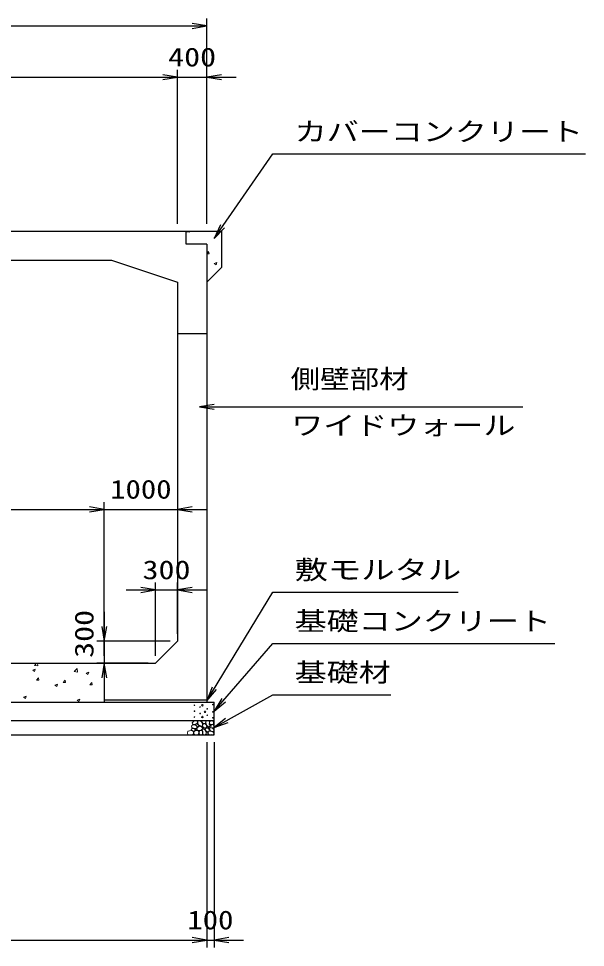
# Model space of a CAD drawing. Units: millimetres at full size. Extents: x 0 to 84100, y 0 to 59400.
# Drawn here: x 44880 to 52621, y 31620 to 44300 of the extents above; entities that cross this region are included whole.
import ezdxf
from ezdxf.enums import TextEntityAlignment as Align

# ---------------------------------------------------------------- set-up
doc = ezdxf.new("R2010")
doc.units = ezdxf.units.MM
for name, color, linetype, lineweight in [('D-DCR-HCHn', 4, 'Continuous', 9), ('D-STR-DIM', 7, 'Continuous', 25), ('D-STR-STRn', 1, 'Continuous', 25), ('D-STR-TXT', 7, 'Continuous', 25)]:
    doc.layers.add(name, color=color, linetype=linetype, lineweight=lineweight)
doc.styles.add('ＭＳ ゴシック', font='')
doc.styles.get('ＭＳ ゴシック').set_extended_font_data('MS Gothic')

# ---------------------------------------------------------------- blocks, each defined once
blk = doc.blocks.new('open_arrow')
at = {"color": 0, "linetype": 'Continuous', "lineweight": -2}
blk.add_lwpolyline([(7.5, 1.25), (0, 0), (7.5, -1.25)], dxfattribs=at)

msp = doc.modelspace()

# ---------------------------------------------------------------- linework, layer by layer
at = {"layer": 'D-DCR-HCHn'}
for p, q in [((47170, 41390.327), (47179.282, 41400)), ((47170, 41389.068), (47213.981, 41382.246)), ((47214.007, 41382.144), (47211.93, 41400)), ((47450.187, 41089.787), (47474.677, 41118.973)), ((47450.319, 41089.791), (47480.683, 41087.135)), ((47480.628, 41087.5), (47474.754, 41119.343)), ((47551.807, 40955.616), (47587.376, 40969.27)), ((47577.107, 40938.562), (47587.407, 40969.26)), ((47551.847, 40955.631), (47577.117, 40938.587)), ((45072.761, 35405.013), (45108.33, 35418.667)), ((45072.791, 35404.94), (45098.06, 35387.896)), ((45096.707, 35470.332), (45125.173, 35500)), ((45096.775, 35470.17), (45141.955, 35463.163)), ((45098.091, 35387.912), (45108.391, 35418.61)), ((45141.903, 35463.247), (45137.627, 35500)), ((45638.865, 35386.247), (45678.432, 35427.485)), ((45638.934, 35386.085), (45684.113, 35379.077)), ((45684.061, 35379.162), (45678.448, 35427.407)), ((45802.824, 35364.328), (45838.393, 35377.982)), ((45828.152, 35347.228), (45838.453, 35377.926)), ((45126.569, 35270.649), (45156.933, 35267.993)), ((45126.618, 35270.677), (45151.108, 35299.863)), ((45157.157, 35267.703), (45151.284, 35299.546)), ((45490.987, 35238.799), (45515.477, 35267.985)), ((45521.525, 35235.822), (45515.651, 35267.665)), ((45802.853, 35364.256), (45828.122, 35347.211)), ((45375.991, 35200.482), (45411.56, 35214.136)), ((45376.02, 35200.41), (45401.289, 35183.366)), ((45401.319, 35183.382), (45411.62, 35214.08)), ((45490.937, 35238.771), (45521.301, 35236.115)), ((45855.306, 35206.893), (45885.67, 35204.237)), ((45855.357, 35206.921), (45879.847, 35236.107)), ((45885.892, 35203.942), (45880.019, 35235.784)), ((44949.158, 35036.637), (44984.727, 35050.29)), ((44949.187, 35036.564), (44974.456, 35019.52)), ((44974.486, 35019.536), (44984.787, 35050.234)), ((45679.22, 34995.951), (45714.79, 35009.605)), ((45704.548, 34978.852), (45714.848, 35009.55)), ((45679.249, 34995.88), (45704.518, 34978.835))]:
    msp.add_line(p, q, dxfattribs=at)
for points in [[(47256.628, 34611.832), (47251.312, 34616.874), (47244.524, 34625.68), (47242.855, 34633.275), (47246.856, 34647.685), (47260.912, 34658.67), (47281.093, 34657.89), (47308.302, 34643.001), (47317.914, 34630.757), (47314.848, 34616.784), (47305.222, 34610.04), (47296.401, 34609.145), (47282.637, 34609.524), (47269.192, 34611.002)], [(47317.988, 34679.601), (47324.036, 34685.086), (47325.103, 34690.792), (47321.586, 34703.305), (47311.29, 34717.61), (47288.996, 34716.105), (47267.429, 34705.811), (47252.805, 34685.597), (47254.979, 34672.456), (47261.98, 34665.716), (47273.231, 34663.215), (47289.489, 34667.483), (47310.711, 34674.481)], [(47345.202, 34645.711), (47343.546, 34639.566), (47337.989, 34635.193), (47325.81, 34633.302), (47314.695, 34639.802), (47304.408, 34649.138), (47295.142, 34657.333), (47295.365, 34663.462), (47301.264, 34668.875), (47315.797, 34670.356), (47328.53, 34664.383), (47337.989, 34655.165), (47342.719, 34650.556)], [(47336.797, 34579.532), (47372.171, 34586.129), (47387.218, 34598.266), (47391.97, 34617.263), (47377.287, 34631.629), (47348.677, 34639.69), (47327.03, 34626.761), (47313.039, 34609.347), (47316.998, 34591.67)], [(47376.553, 34636.214), (47389.311, 34640.569), (47390.575, 34668.678), (47377.488, 34697.359), (47360.552, 34713.536), (47328.597, 34707.032), (47325.867, 34671.913), (47336.184, 34659.876), (47364.261, 34644.301)], [(47441.015, 34658.431), (47452.573, 34630.693), (47443.327, 34619.136), (47415.589, 34619.136), (47404.032, 34623.759), (47392.475, 34639.939), (47392.475, 34653.808), (47404.032, 34672.299), (47417.901, 34674.611)], [(47480.31, 34713.906), (47487.244, 34693.102), (47484.933, 34669.988), (47501.113, 34644.562), (47480.31, 34633.005), (47457.195, 34644.562), (47443.327, 34663.053), (47438.704, 34693.102), (47443.327, 34709.283), (47457.195, 34716.217)], [(47475.687, 34633.005), (47487.244, 34623.759), (47482.621, 34616.824), (47466.441, 34616.824), (47459.507, 34619.136), (47454.884, 34628.382), (47461.818, 34635.316)], [(47498.802, 34711.594), (47519.605, 34716.217), (47538.096, 34706.971), (47540.408, 34686.168), (47535.785, 34669.988), (47512.67, 34663.053), (47496.49, 34663.053), (47489.556, 34674.611), (47489.556, 34700.037)], [(47542.719, 34653.808), (47549.654, 34633.005), (47540.408, 34619.136), (47517.293, 34616.824), (47501.512, 34623.599), (47508.048, 34639.939), (47503.425, 34649.185), (47512.67, 34658.431), (47526.539, 34663.053)], [(47240.028, 34522.493), (47255.163, 34524.274), (47265.134, 34529.787), (47269.165, 34542.722), (47269.055, 34554.963), (47259.828, 34571.678), (47241.758, 34582.822), (47214.269, 34578.403), (47192.547, 34570.334), (47187.357, 34546.125), (47191.97, 34528.257), (47213.116, 34522.877)], [(47272.403, 34570.331), (47282.105, 34575.079), (47289.11, 34583.822), (47289.281, 34595.084), (47285.058, 34605.627), (47269.811, 34607.625), (47254.946, 34608.018), (47240.519, 34602.512), (47238.151, 34593.273), (47250.46, 34582.195), (47265.445, 34573.15)], [(47337.648, 34573.637), (47322.694, 34582.556), (47296.56, 34582.292), (47275.07, 34563.525), (47271.357, 34534.899), (47285.147, 34524.245), (47321.902, 34521.871), (47338.269, 34531.633), (47342.828, 34554.06)], [(47300.029, 34585.265), (47295.817, 34588.446), (47292.314, 34593.505), (47292.19, 34600.431), (47296.586, 34606.067), (47304.231, 34607.977), (47310.644, 34606.179), (47312.296, 34600.442), (47313.104, 34594.835), (47312.119, 34587.456), (47306.025, 34584.127)], [(47385.412, 34527.783), (47366.15, 34523.503), (47349.028, 34532.064), (47346.888, 34551.326), (47349.032, 34574.878), (47372.571, 34582.327), (47387.553, 34578.603), (47393.973, 34562.027), (47393.973, 34538.484)], [(47402.534, 34525.643), (47396.114, 34544.905), (47398.254, 34566.308), (47383.272, 34589.85), (47402.534, 34600.551), (47423.937, 34589.85), (47436.778, 34572.728), (47441.059, 34544.905), (47436.778, 34529.924), (47423.937, 34523.503)], [(47406.815, 34600.551), (47396.114, 34609.112), (47400.394, 34615.533), (47415.376, 34615.533), (47421.796, 34613.393), (47426.077, 34604.832), (47419.656, 34598.411)], [(47438.918, 34577.009), (47428.217, 34602.692), (47436.778, 34613.393), (47462.461, 34613.393), (47473.162, 34609.112), (47483.863, 34594.131), (47483.863, 34581.289), (47473.162, 34564.167), (47460.321, 34562.027)], [(47443.199, 34529.924), (47443.199, 34555.606), (47453.9, 34562.027), (47464.601, 34555.606), (47466.741, 34540.625), (47464.601, 34527.783), (47449.619, 34523.503)], [(47490.284, 34523.503), (47475.302, 34529.924), (47471.022, 34551.326), (47479.583, 34566.308), (47494.565, 34570.588), (47513.827, 34568.448), (47535.229, 34559.887), (47545.93, 34547.045), (47545.93, 34532.064), (47539.51, 34523.503), (47513.827, 34525.643)], [(47498.845, 34577.009), (47481.723, 34602.692), (47483.863, 34609.112), (47507.406, 34615.533), (47528.808, 34613.393), (47543.79, 34600.551), (47545.93, 34585.57), (47543.79, 34570.588), (47526.668, 34566.308)]]:
    msp.add_lwpolyline(points, close=True, dxfattribs=at)
msp.add_lwpolyline([(47406.568, 34718.547), (47423.907, 34716.446), (47435.742, 34708.701), (47435.374, 34689.819), (47429.486, 34676.087), (47414.975, 34676.185), (47394.893, 34679.153), (47385.201, 34693.689), (47375.918, 34703.492), (47373.116, 34714.345), (47385.901, 34718.547), (47406.918, 34718.547)], dxfattribs=at)
for centre, radius in [((47281.091, 34925.045), 4.5), ((47358.437, 34901.359), 4.5), ((47390.004, 34925.045), 11.25), ((47456.563, 34877.541), 4.5), ((47532.197, 34934.121), 4.5), ((47281.091, 34764.955), 4.5), ((47282.803, 34845.221), 4.5), ((47358.437, 34812.459), 4.5), ((47390.004, 34764.955), 11.25), ((47424.996, 34836.145), 11.25), ((47456.563, 34788.641), 4.5), ((47532.197, 34755.879), 4.5), ((47533.909, 34836.145), 4.5)]:
    msp.add_circle(centre, radius, dxfattribs=at)
at = {"layer": 'D-STR-DIM'}
for p, q in [((47450, 41500), (47450, 44300)), ((36650, 44200), (47450, 44200)), ((37050, 43500), (47050, 43500)), ((46650, 43500), (47850, 43500)), ((47050, 41500), (47050, 43600)), ((47050, 41500), (47050, 43600)), ((47450, 41500), (47450, 43600)), ((46050, 35600), (46050, 37700)), ((46050, 35600), (46050, 37700)), ((38050, 37600), (46050, 37600)), ((45650, 37600), (47450, 37600)), ((46750, 35600), (46750, 36600)), ((47050, 35900), (47050, 36600)), ((46350, 36500), (47450, 36500)), ((46050, 36200), (46050, 35100)), ((46950, 35800), (45950, 35800)), ((46650, 35500), (45950, 35500)), ((47450, 34420), (47450, 31620)), ((47450, 34420), (47450, 31620)), ((47550, 34420), (47550, 31620)), ((36650, 31720), (47450, 31720)), ((47050, 31720), (47950, 31720))]:
    msp.add_line(p, q, dxfattribs=at)
at = {"layer": 'D-STR-STRn'}
for p, q in [((36930, 41400), (47170, 41400)), ((47170, 41220), (47170, 41400)), ((47170, 41400), (47650, 41400)), ((47650, 41400), (47650, 40900)), ((47450, 41220), (47170, 41220)), ((47450, 41220), (47450, 35000)), ((37950, 41000), (46150, 41000)), ((46150, 41000), (47050, 40700)), ((47650, 40900), (47450, 40700)), ((47050, 40700), (47050, 35800)), ((47050, 40000), (47450, 40000)), ((46750, 35500), (47050, 35800)), ((37350, 35500), (46750, 35500)), ((46050, 35500), (46050, 34970)), ((46050, 35000), (47450, 35000)), ((47450, 35000), (47450, 34970)), ((36550, 34970), (47550, 34970)), ((47550, 34520), (47550, 34970)), ((36550, 34720), (47550, 34720)), ((36550, 34520), (47550, 34520))]:
    msp.add_line(p, q, dxfattribs=at)
at = {"layer": 'D-STR-TXT'}
for points in [[(47550, 41300), (48350, 42451.777), (48550, 42451.777), (52620.812, 42451.777)], [(47350, 39000), (48295.788, 39000), (48495.788, 39000), (51765.331, 39000)], [(47450, 34985), (48350, 36470), (48550, 36470), (50883.249, 36470)], [(47550, 34845), (48350, 35770), (48550, 35770), (52201.523, 35770)], [(47550, 34620), (48350, 35070), (48550, 35070), (49964.721, 35070)]]:
    msp.add_lwpolyline(points, dxfattribs=at)

# ---------------------------------------------------------------- block references
at = {"layer": 'D-STR-DIM', "xscale": 26.7, "yscale": 26.7}
for p, rotation in [((47450, 44200), 180), ((47050, 43500), 180), ((47050, 43500), 180), ((46050, 37600), 180), ((46050, 37600), 180), ((46750, 36500), 180), ((46050, 35800), 90), ((46050, 35500), 270), ((47450, 31720), 180), ((47450, 31720), 180)]:
    msp.add_blockref('open_arrow', p, dxfattribs=dict(at, rotation=rotation))
for p in [(47450, 43500), (47050, 37600), (47050, 36500), (47550, 31720)]:
    msp.add_blockref('open_arrow', p, dxfattribs=at)
at = {"layer": 'D-STR-TXT', "xscale": 26.7, "yscale": 26.7}
for p, rotation in [((47550, 41300), 55.2), ((47450, 34985), 58.8), ((47550, 34845), 49.1), ((47550, 34620), 29.4)]:
    msp.add_blockref('open_arrow', p, dxfattribs=dict(at, rotation=rotation))
msp.add_blockref('open_arrow', (47350, 39000), dxfattribs=at)

# ---------------------------------------------------------------- texts
at = {"layer": 'D-STR-DIM', "style": 'ＭＳ ゴシック'}
for s, width, p in [('400', 1.25, (47250, 43775)), ('1000', 1.2, (46550, 37875)), ('300', 1.25, (46900, 36775)), ('100', 1.2, (47500, 31995))]:
    msp.add_text(s, height=256.6, dxfattribs=dict(at, width=width)).set_placement(p, align=Align.MIDDLE_CENTER)
at = {"layer": 'D-STR-DIM', "style": 'ＭＳ ゴシック', "width": 1.25}
msp.add_text('300', height=256.6, rotation=90, dxfattribs=at).set_placement((45775, 35900), align=Align.MIDDLE_CENTER)
at = {"layer": 'D-STR-TXT', "style": 'ＭＳ ゴシック'}
for s, width, p in [('カバーコンクリート', 1.25, (48650, 42551.777)), ('ワイドウォール', 1.25, (48602.895, 38541.371)), ('敷モルタル', 1.3, (48650, 36570)), ('基礎コンクリート', 1.25, (48650, 35870)), ('基礎材', 1.25, (48650, 35170))]:
    msp.add_text(s, height=256.6, dxfattribs=dict(at, width=width)).set_placement(p, align=Align.BOTTOM_LEFT)
at = {"layer": 'D-STR-TXT', "style": 'ＭＳ ゴシック', "width": 1.15}
msp.add_text('側壁部材\u3000\u3000\u3000\u3000', height=256.6, dxfattribs=at).set_placement((48595.788, 39508.629), align=Align.TOP_LEFT)

doc.saveas('drawing.dxf')
